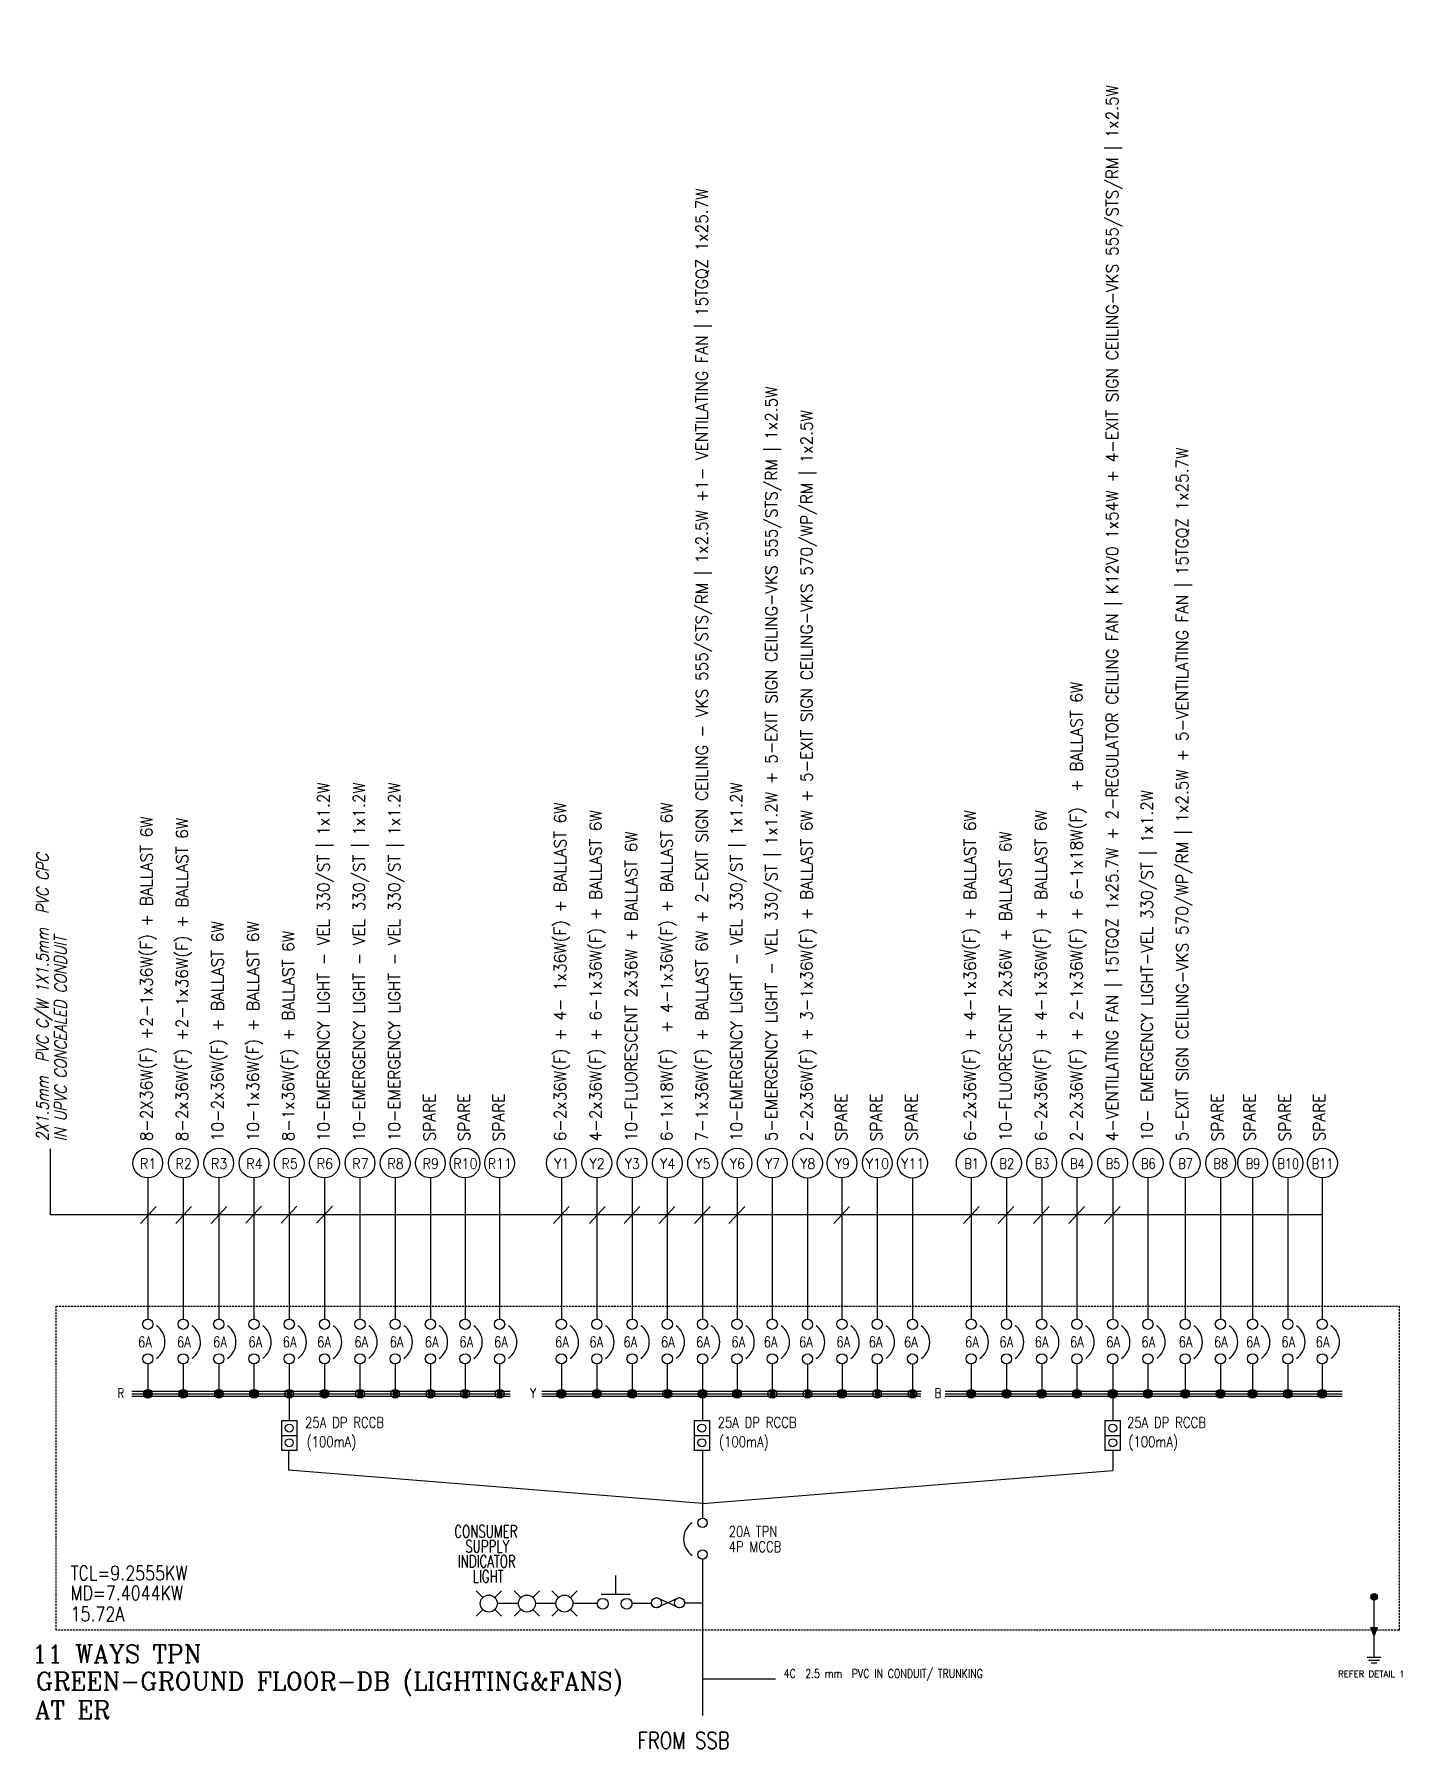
# Model space of a CAD drawing. Header units: inches. Extents: x -86493719 to 430035, y 21644 to 1519532.
# Drawn here: x 247158 to 298767, y 110681 to 175348 of the extents above; entities that cross this region are included whole.
import ezdxf
from ezdxf.enums import TextEntityAlignment as Align

# ---------------------------------------------------------------- set-up
doc = ezdxf.new("R2010")
doc.units = ezdxf.units.IN
doc.header["$MEASUREMENT"] = 0
doc.linetypes.add('HIDDEN', pattern=[0.375, 0.25, -0.125])
for name, color, linetype in [('$_KOD', 7, 'Continuous'), ('BANGUNAN', 4, 'Continuous'), ('LAMPU', 7, 'Continuous'), ('LYT', 7, 'Continuous')]:
    doc.layers.add(name, color=color, linetype=linetype)
doc.styles.add('ITALICC', font='ITALICC.SHX', dxfattribs={"width": 0.7})
doc.styles.add('ROMANC', font='ROMANC', dxfattribs={"width": 0.8, "height": 250})
doc.styles.add('ROMAND', font='ROMAND', dxfattribs={"width": 0.75, "height": 600})
doc.styles.add('ROMANS', font='romans.shx', dxfattribs={"width": 0.5, "height": 400})

msp = doc.modelspace()

# ---------------------------------------------------------------- linework, layer by layer
at = {"layer": '$_KOD', "color": 3, "linetype": 'Continuous'}
for p, q in [((247765, 130818, 0), (247765, 133309, 0)), ((295733, 130818, 0), (247765, 130818, 0)), ((251753, 131132, 0), (251160, 130490, 0)), ((253088, 131132, 0), (252494, 130490, 0)), ((254422, 131132, 0), (253829, 130490, 0)), ((255731, 131141, 0), (255138, 130499, 0)), ((257060, 131141, 0), (256467, 130499, 0)), ((258399, 131141, 0), (257806, 130499, 0)), ((267327, 131132, 0), (266734, 130490, 0)), ((268686, 131132, 0), (268093, 130490, 0)), ((269996, 131132, 0), (269403, 130490, 0)), ((271320, 131137, 0), (270727, 130495, 0)), ((272649, 131137, 0), (272056, 130495, 0)), ((273950, 131137, 0), (273357, 130495, 0)), ((277908, 131137, 0), (277315, 130495, 0)), ((282795, 131132, 0), (282202, 130490, 0)), ((284105, 131132, 0), (283512, 130490, 0)), ((285439, 131132, 0), (284846, 130490, 0)), ((286769, 131133, 0), (286175, 130491, 0)), ((288117, 131133, 0), (287524, 130491, 0))]:
    msp.add_line(p, q, dxfattribs=at)
at = {"color": 0}
for p, q in [((251321, 124187, 0), (251321, 123951, 0)), ((251354, 124212, 0), (251354, 123926, 0)), ((251388, 124227, 0), (251388, 123911, 0)), ((251422, 124234, 0), (251422, 123904, 0)), ((251455, 124234, 0), (251455, 123904, 0)), ((251489, 124226, 0), (251489, 123912, 0)), ((251522, 124211, 0), (251522, 123927, 0)), ((251556, 124185, 0), (251556, 123953, 0)), ((252660, 124187, 0), (252660, 123951, 0)), ((252693, 124212, 0), (252693, 123926, 0)), ((252727, 124227, 0), (252727, 123911, 0)), ((252760, 124234, 0), (252760, 123904, 0)), ((252794, 124234, 0), (252794, 123904, 0)), ((252827, 124226, 0), (252827, 123912, 0)), ((252861, 124211, 0), (252861, 123927, 0)), ((252894, 124185, 0), (252894, 123953, 0)), ((253998, 124187, 0), (253998, 123951, 0)), ((254032, 124212, 0), (254032, 123926, 0)), ((254065, 124227, 0), (254065, 123911, 0)), ((254099, 124234, 0), (254099, 123904, 0)), ((254132, 124234, 0), (254132, 123904, 0)), ((254166, 124226, 0), (254166, 123912, 0)), ((254200, 124211, 0), (254200, 123927, 0)), ((254233, 124185, 0), (254233, 123953, 0)), ((255328, 124187, 0), (255328, 123951, 0)), ((255361, 124212, 0), (255361, 123926, 0)), ((255395, 124227, 0), (255395, 123911, 0)), ((255428, 124234, 0), (255428, 123904, 0)), ((255462, 124234, 0), (255462, 123904, 0)), ((255495, 124226, 0), (255495, 123912, 0)), ((255529, 124211, 0), (255529, 123927, 0)), ((255562, 124185, 0), (255562, 123953, 0)), ((256690, 124212, 0), (256690, 123926, 0)), ((256724, 124227, 0), (256724, 123911, 0)), ((256757, 124234, 0), (256757, 123904, 0)), ((256791, 124234, 0), (256791, 123904, 0)), ((256824, 124226, 0), (256824, 123912, 0)), ((256858, 124211, 0), (256858, 123927, 0)), ((257986, 124187, 0), (257986, 123951, 0)), ((258019, 124212, 0), (258019, 123926, 0)), ((258053, 124227, 0), (258053, 123911, 0)), ((258086, 124234, 0), (258086, 123904, 0)), ((258120, 124234, 0), (258120, 123904, 0)), ((258153, 124226, 0), (258153, 123912, 0)), ((258187, 124211, 0), (258187, 123927, 0)), ((258220, 124185, 0), (258220, 123953, 0)), ((259358, 124212, 0), (259358, 123926, 0)), ((259392, 124227, 0), (259392, 123911, 0)), ((259425, 124234, 0), (259425, 123904, 0)), ((259459, 124234, 0), (259459, 123904, 0)), ((259492, 124226, 0), (259492, 123912, 0)), ((259526, 124211, 0), (259526, 123927, 0)), ((260687, 124212, 0), (260687, 123926, 0)), ((260721, 124227, 0), (260721, 123911, 0)), ((260754, 124234, 0), (260754, 123904, 0)), ((260788, 124234, 0), (260788, 123904, 0)), ((260821, 124226, 0), (260821, 123912, 0)), ((260855, 124211, 0), (260855, 123927, 0)), ((262015, 124212, 0), (262015, 123926, 0)), ((262049, 124227, 0), (262049, 123911, 0)), ((262082, 124234, 0), (262082, 123904, 0)), ((262116, 124234, 0), (262116, 123904, 0)), ((262149, 124226, 0), (262149, 123912, 0)), ((262183, 124211, 0), (262183, 123927, 0)), ((263320, 124212, 0), (263320, 123926, 0)), ((263354, 124227, 0), (263354, 123911, 0)), ((263387, 124234, 0), (263387, 123904, 0)), ((263421, 124234, 0), (263421, 123904, 0)), ((263454, 124226, 0), (263454, 123912, 0)), ((263488, 124211, 0), (263488, 123927, 0)), ((264625, 124212, 0), (264625, 123926, 0)), ((264658, 124227, 0), (264658, 123911, 0)), ((264692, 124234, 0), (264692, 123904, 0)), ((264726, 124234, 0), (264726, 123904, 0)), ((264759, 124226, 0), (264759, 123912, 0)), ((264793, 124211, 0), (264793, 123927, 0)), ((266920, 124187, 0), (266920, 123951, 0)), ((266953, 124212, 0), (266953, 123926, 0)), ((266987, 124227, 0), (266987, 123911, 0)), ((267020, 124234, 0), (267020, 123904, 0)), ((267054, 124234, 0), (267054, 123904, 0)), ((267087, 124226, 0), (267087, 123912, 0)), ((267121, 124211, 0), (267121, 123927, 0)), ((267154, 124185, 0), (267154, 123953, 0)), ((268258, 124187, 0), (268258, 123951, 0)), ((268292, 124212, 0), (268292, 123926, 0)), ((268325, 124227, 0), (268325, 123911, 0)), ((268359, 124234, 0), (268359, 123904, 0)), ((268392, 124234, 0), (268392, 123904, 0)), ((268426, 124226, 0), (268426, 123912, 0)), ((268459, 124211, 0), (268459, 123927, 0)), ((268493, 124185, 0), (268493, 123953, 0)), ((269587, 124187, 0), (269587, 123951, 0)), ((269621, 124212, 0), (269621, 123926, 0)), ((269655, 124227, 0), (269655, 123911, 0)), ((269688, 124234, 0), (269688, 123904, 0)), ((269722, 124234, 0), (269722, 123904, 0)), ((269755, 124226, 0), (269755, 123912, 0)), ((269789, 124211, 0), (269789, 123927, 0)), ((269820, 124180, 0), (269820, 123949, 0)), ((270954, 124187, 0), (270954, 123951, 0)), ((270984, 124227, 0), (270984, 123911, 0)), ((270988, 124212, 0), (270988, 123926, 0)), ((271017, 124234, 0), (271017, 123904, 0)), ((271051, 124234, 0), (271051, 123904, 0)), ((271084, 124226, 0), (271084, 123912, 0)), ((271118, 124211, 0), (271118, 123927, 0)), ((271151, 124185, 0), (271151, 123953, 0)), ((272246, 124187, 0), (272246, 123951, 0)), ((272246, 124187, 0), (272246, 123951, 0)), ((272279, 124212, 0), (272279, 123926, 0)), ((272279, 124212, 0), (272279, 123926, 0)), ((272313, 124227, 0), (272313, 123911, 0)), ((272313, 124227, 0), (272313, 123911, 0)), ((272346, 124234, 0), (272346, 123904, 0)), ((272346, 124234, 0), (272346, 123904, 0)), ((272380, 124234, 0), (272380, 123904, 0)), ((272380, 124234, 0), (272380, 123904, 0)), ((272413, 124226, 0), (272413, 123912, 0)), ((272413, 124226, 0), (272413, 123912, 0)), ((272447, 124211, 0), (272447, 123927, 0)), ((272447, 124211, 0), (272447, 123927, 0)), ((272480, 124185, 0), (272480, 123953, 0)), ((272480, 124185, 0), (272480, 123953, 0)), ((273546, 124187, 0), (273546, 123951, 0)), ((273580, 124212, 0), (273580, 123926, 0)), ((273613, 124227, 0), (273613, 123911, 0)), ((273647, 124234, 0), (273647, 123904, 0)), ((273680, 124234, 0), (273680, 123904, 0)), ((273714, 124226, 0), (273714, 123912, 0)), ((273747, 124211, 0), (273747, 123927, 0)), ((273781, 124185, 0), (273781, 123953, 0)), ((274909, 124212, 0), (274909, 123926, 0)), ((274942, 124227, 0), (274942, 123911, 0)), ((274976, 124234, 0), (274976, 123904, 0)), ((275009, 124234, 0), (275009, 123904, 0)), ((275043, 124226, 0), (275043, 123912, 0)), ((275077, 124211, 0), (275077, 123927, 0)), ((276238, 124208, 0), (276238, 123921, 0)), ((276272, 124223, 0), (276272, 123906, 0)), ((276305, 124229, 0), (276305, 123900, 0)), ((276339, 124229, 0), (276339, 123900, 0)), ((276372, 124222, 0), (276372, 123907, 0)), ((276406, 124207, 0), (276406, 123922, 0)), ((277504, 124187, 0), (277504, 123951, 0)), ((277538, 124212, 0), (277538, 123926, 0)), ((277571, 124227, 0), (277571, 123911, 0)), ((277605, 124234, 0), (277605, 123904, 0)), ((277638, 124234, 0), (277638, 123904, 0)), ((277672, 124226, 0), (277672, 123912, 0)), ((277706, 124211, 0), (277706, 123927, 0)), ((277739, 124185, 0), (277739, 123953, 0)), ((278867, 124212, 0), (278867, 123926, 0)), ((278901, 124227, 0), (278901, 123911, 0)), ((278934, 124234, 0), (278934, 123904, 0)), ((278968, 124234, 0), (278968, 123904, 0)), ((279001, 124226, 0), (279001, 123912, 0)), ((279035, 124211, 0), (279035, 123927, 0)), ((280196, 124208, 0), (280196, 123921, 0)), ((280230, 124223, 0), (280230, 123906, 0)), ((280263, 124229, 0), (280263, 123900, 0)), ((280297, 124229, 0), (280297, 123900, 0)), ((280330, 124222, 0), (280330, 123907, 0)), ((280364, 124207, 0), (280364, 123922, 0)), ((282378, 124187, 0), (282378, 123951, 0)), ((282411, 124212, 0), (282411, 123926, 0)), ((282445, 124227, 0), (282445, 123911, 0)), ((282478, 124234, 0), (282478, 123904, 0)), ((282512, 124234, 0), (282512, 123904, 0)), ((282545, 124226, 0), (282545, 123912, 0)), ((282579, 124211, 0), (282579, 123927, 0)), ((282612, 124185, 0), (282612, 123953, 0)), ((283707, 124187, 0), (283707, 123951, 0)), ((283740, 124212, 0), (283740, 123926, 0)), ((283774, 124227, 0), (283774, 123911, 0)), ((283807, 124234, 0), (283807, 123904, 0)), ((283841, 124234, 0), (283841, 123904, 0)), ((283874, 124226, 0), (283874, 123912, 0)), ((283908, 124211, 0), (283908, 123927, 0)), ((283941, 124185, 0), (283941, 123953, 0)), ((285036, 124187, 0), (285036, 123951, 0)), ((285069, 124212, 0), (285069, 123926, 0)), ((285103, 124227, 0), (285103, 123911, 0)), ((285136, 124234, 0), (285136, 123904, 0)), ((285170, 124234, 0), (285170, 123904, 0)), ((285203, 124226, 0), (285203, 123912, 0)), ((285237, 124211, 0), (285237, 123927, 0)), ((285270, 124185, 0), (285270, 123953, 0)), ((286365, 124187, 0), (286365, 123951, 0)), ((286399, 124212, 0), (286399, 123926, 0)), ((286432, 124227, 0), (286432, 123911, 0)), ((286466, 124234, 0), (286466, 123904, 0)), ((286499, 124234, 0), (286499, 123904, 0)), ((286533, 124226, 0), (286533, 123912, 0)), ((286566, 124211, 0), (286566, 123927, 0)), ((286600, 124185, 0), (286600, 123953, 0)), ((287713, 124187, 0), (287713, 123951, 0)), ((287715, 124187, 0), (287715, 123951, 0)), ((287747, 124212, 0), (287747, 123926, 0)), ((287748, 124212, 0), (287748, 123926, 0)), ((287780, 124227, 0), (287780, 123911, 0)), ((287782, 124227, 0), (287782, 123911, 0)), ((287814, 124234, 0), (287814, 123904, 0)), ((287815, 124234, 0), (287815, 123904, 0)), ((287847, 124234, 0), (287847, 123904, 0)), ((287849, 124234, 0), (287849, 123904, 0)), ((287881, 124226, 0), (287881, 123912, 0)), ((287882, 124226, 0), (287882, 123912, 0)), ((287914, 124211, 0), (287914, 123927, 0)), ((287916, 124211, 0), (287916, 123927, 0)), ((287948, 124185, 0), (287948, 123953, 0)), ((287949, 124185, 0), (287949, 123953, 0)), ((289042, 124187, 0), (289042, 123951, 0)), ((289076, 124212, 0), (289076, 123926, 0)), ((289109, 124227, 0), (289109, 123911, 0)), ((289143, 124234, 0), (289143, 123904, 0)), ((289177, 124234, 0), (289177, 123904, 0)), ((289210, 124226, 0), (289210, 123912, 0)), ((289244, 124211, 0), (289244, 123927, 0)), ((289277, 124185, 0), (289277, 123953, 0)), ((290447, 124187, 0), (290447, 123951, 0)), ((290481, 124212, 0), (290481, 123926, 0)), ((290514, 124227, 0), (290514, 123911, 0)), ((290548, 124234, 0), (290548, 123904, 0)), ((290581, 124234, 0), (290581, 123904, 0)), ((290615, 124226, 0), (290615, 123912, 0)), ((290648, 124211, 0), (290648, 123927, 0)), ((290682, 124185, 0), (290682, 123953, 0)), ((291776, 124187, 0), (291776, 123951, 0)), ((291810, 124212, 0), (291810, 123926, 0)), ((291843, 124227, 0), (291843, 123911, 0)), ((291877, 124234, 0), (291877, 123904, 0)), ((291910, 124234, 0), (291910, 123904, 0)), ((291944, 124226, 0), (291944, 123912, 0)), ((291978, 124211, 0), (291978, 123927, 0)), ((292011, 124185, 0), (292011, 123953, 0)), ((292990, 124187, 0), (292990, 123951, 0)), ((293023, 124212, 0), (293023, 123926, 0)), ((293057, 124227, 0), (293057, 123911, 0)), ((293090, 124234, 0), (293090, 123904, 0)), ((293124, 124234, 0), (293124, 123904, 0)), ((293157, 124226, 0), (293157, 123912, 0)), ((293191, 124211, 0), (293191, 123927, 0)), ((293224, 124185, 0), (293224, 123953, 0)), ((294319, 124187, 0), (294319, 123951, 0)), ((294352, 124212, 0), (294352, 123926, 0)), ((294386, 124227, 0), (294386, 123911, 0)), ((294419, 124234, 0), (294419, 123904, 0)), ((294453, 124234, 0), (294453, 123904, 0)), ((294486, 124226, 0), (294486, 123912, 0)), ((294520, 124211, 0), (294520, 123927, 0)), ((294553, 124185, 0), (294553, 123953, 0)), ((295616, 124187, 0), (295616, 123951, 0)), ((295650, 124212, 0), (295650, 123926, 0)), ((295684, 124227, 0), (295684, 123911, 0)), ((295717, 124234, 0), (295717, 123904, 0)), ((295751, 124234, 0), (295751, 123904, 0)), ((295784, 124226, 0), (295784, 123912, 0)), ((295818, 124211, 0), (295818, 123927, 0)), ((295851, 124185, 0), (295851, 123953, 0)), ((251287, 124140, 0), (251287, 123998, 0)), ((251589, 124135, 0), (251589, 124003, 0)), ((252626, 124140, 0), (252626, 123998, 0)), ((252928, 124135, 0), (252928, 124003, 0)), ((253965, 124140, 0), (253965, 123998, 0)), ((254267, 124135, 0), (254267, 124003, 0)), ((255294, 124140, 0), (255294, 123998, 0)), ((255596, 124135, 0), (255596, 124003, 0)), ((257952, 124140, 0), (257952, 123998, 0)), ((258254, 124135, 0), (258254, 124003, 0)), ((266886, 124140, 0), (266886, 123998, 0)), ((267188, 124135, 0), (267188, 124003, 0)), ((268225, 124140, 0), (268225, 123998, 0)), ((268526, 124135, 0), (268526, 124003, 0)), ((269554, 124140, 0), (269554, 123998, 0)), ((269853, 124130, 0), (269853, 123999, 0)), ((270921, 124140, 0), (270921, 123998, 0)), ((271185, 124135, 0), (271185, 124003, 0)), ((272212, 124140, 0), (272212, 123998, 0)), ((272212, 124140, 0), (272212, 123998, 0)), ((272514, 124135, 0), (272514, 124003, 0)), ((272514, 124135, 0), (272514, 124003, 0)), ((273513, 124140, 0), (273513, 123998, 0)), ((273814, 124135, 0), (273814, 124003, 0)), ((277471, 124140, 0), (277471, 123998, 0)), ((277773, 124135, 0), (277773, 124003, 0)), ((282344, 124140, 0), (282344, 123998, 0)), ((282646, 124135, 0), (282646, 124003, 0)), ((283673, 124140, 0), (283673, 123998, 0)), ((283975, 124135, 0), (283975, 124003, 0)), ((285002, 124140, 0), (285002, 123998, 0)), ((285304, 124135, 0), (285304, 124003, 0)), ((286331, 124140, 0), (286331, 123998, 0)), ((286633, 124135, 0), (286633, 124003, 0)), ((287680, 124140, 0), (287680, 123998, 0)), ((287681, 124140, 0), (287681, 123998, 0)), ((287981, 124135, 0), (287981, 124003, 0)), ((287983, 124135, 0), (287983, 124003, 0)), ((289009, 124140, 0), (289009, 123998, 0)), ((289311, 124135, 0), (289311, 124003, 0))]:
    msp.add_line(p, q, dxfattribs=at)
at = {"linetype": 'Continuous'}
for p, q in [((269089, 116493, 0), (269089, 117217, 0)), ((269633, 116504, 0), (268542, 116504, 0)), ((270434, 116157, 0), (269679, 116157, 0))]:
    msp.add_line(p, q, dxfattribs=at)
for p, q in [((263819, 116635, 0), (264070, 116384, 0)), ((264775, 116635, 0), (264524, 116384, 0)), ((265260, 116635, 0), (265512, 116384, 0)), ((266217, 116635, 0), (265965, 116384, 0)), ((266675, 116635, 0), (266927, 116384, 0)), ((267632, 116635, 0), (267380, 116384, 0)), ((264070, 115930, 0), (263819, 115679, 0)), ((264524, 115930, 0), (264775, 115679, 0)), ((265418, 116157, 0), (264618, 116157, 0)), ((265512, 115930, 0), (265260, 115679, 0)), ((265965, 115930, 0), (266217, 115679, 0)), ((266833, 116157, 0), (266059, 116157, 0)), ((266927, 115930, 0), (266675, 115679, 0)), ((267380, 115930, 0), (267632, 115679, 0)), ((268392, 116157, 0), (267474, 116157, 0)), ((271495, 116380, 0), (270625, 115993, 0)), ((270625, 116380, 0), (271495, 115993, 0)), ((271666, 116186, 0), (272362, 116186, 0))]:
    msp.add_line(p, q)
for centre, major_axis, start_param, end_param in [((264297, 116157, 0), (-321, 0), 3.142456, 9.425641), ((265739, 116157, 0), (-321, 0), 3.142456, 9.425641), ((267153, 116157, 0), (-321, 0), 3.142257450994299, 9.425442758173885), ((268596, 116149, 0), (204, 0), -0.000944, 6.282241), ((269497, 116149, 0), (204, 0), -0.000944, 6.282241), ((270625, 116186, 0), (193, 0), -0.001295, 6.28189), ((271495, 116186, 0), (193, 0), -0.002365596403363535, 6.280819710776223)]:
    msp.add_ellipse(centre, major_axis=major_axis, ratio=1, start_param=start_param, end_param=end_param)
at = {"layer": 'BANGUNAN', "color": 255, "linetype": 'Continuous'}
for p, q in [((251437, 132210, 0), (251437, 126886, 0)), ((252776, 132210, 0), (252776, 126886, 0)), ((254114, 132210, 0), (254114, 126886, 0)), ((255444, 132210, 0), (255444, 126886, 0)), ((256773, 132210, 0), (256773, 126886, 0)), ((258102, 132210, 0), (258102, 126886, 0)), ((259441, 132210, 0), (259441, 126886, 0)), ((260770, 132210, 0), (260770, 126886, 0)), ((262098, 132210, 0), (262098, 126886, 0)), ((263403, 132210, 0), (263403, 126886, 0)), ((264707, 132210, 0), (264707, 126886, 0)), ((267036, 132210, 0), (267036, 126886, 0)), ((268374, 132210, 0), (268374, 126886, 0)), ((269703, 132210, 0), (269703, 126886, 0)), ((271033, 132210, 0), (271033, 126886, 0)), ((272362, 132210, 0), (272362, 126886, 0)), ((273662, 132210, 0), (273662, 126886, 0)), ((274991, 132210, 0), (274993, 126886, 0)), ((276321, 132205, 0), (276323, 126881, 0)), ((277620, 132210, 0), (277620, 126886, 0)), ((278950, 132210, 0), (278951, 126886, 0)), ((280279, 132205, 0), (280281, 126881, 0)), ((282494, 132210, 0), (282494, 126886, 0)), ((283823, 132210, 0), (283823, 126886, 0)), ((285152, 132210, 0), (285152, 126886, 0)), ((286481, 132210, 0), (286481, 126886, 0)), ((287829, 132210, 0), (287829, 126886, 0)), ((289158, 132210, 0), (289158, 126886, 0)), ((290563, 132210, 0), (290563, 126886, 0)), ((291892, 132210, 0), (291892, 126886, 0)), ((293106, 132210, 0), (293106, 126886, 0)), ((294435, 132210, 0), (294435, 126886, 0)), ((295733, 132210, 0), (295733, 126886, 0)), ((251437, 125193, 0), (251437, 124069, 0)), ((252776, 125193, 0), (252776, 124069, 0)), ((254115, 125193, 0), (254115, 124069, 0)), ((255444, 125193, 0), (255444, 124069, 0)), ((256773, 125193, 0), (256773, 124069, 0)), ((258102, 125193, 0), (258102, 124069, 0)), ((259441, 125193, 0), (259441, 124069, 0)), ((260770, 125193, 0), (260770, 124069, 0)), ((262098, 125193, 0), (262098, 124069, 0)), ((263403, 125193, 0), (263403, 124069, 0)), ((264708, 125193, 0), (264708, 124069, 0)), ((267036, 125193, 0), (267036, 124069, 0)), ((268375, 125193, 0), (268375, 124069, 0)), ((269704, 125193, 0), (269704, 124069, 0)), ((271033, 125193, 0), (271033, 124069, 0)), ((272362, 125193, 0), (272362, 124069, 0)), ((273662, 125193, 0), (273662, 124069, 0)), ((274992, 125193, 0), (274992, 124069, 0)), ((276321, 125188, 0), (276321, 124065, 0)), ((277621, 125193, 0), (277621, 124069, 0)), ((278950, 125193, 0), (278950, 124069, 0)), ((280279, 125188, 0), (280279, 124065, 0)), ((282494, 125193, 0), (282494, 124069, 0)), ((283823, 125193, 0), (283823, 124069, 0)), ((285152, 125193, 0), (285152, 124069, 0)), ((286481, 125193, 0), (286481, 124069, 0)), ((287830, 125193, 0), (287830, 124069, 0)), ((289159, 125193, 0), (289159, 124069, 0)), ((290564, 125193, 0), (290564, 124069, 0)), ((291893, 125193, 0), (291893, 124069, 0)), ((293106, 125193, 0), (293106, 124069, 0)), ((294435, 125193, 0), (294435, 124069, 0)), ((295733, 125193, 0), (295733, 124069, 0)), ((250840, 124163, 0), (265111, 124163, 0)), ((266304, 124163, 0), (280603, 124163, 0)), ((281508, 124163, 0), (296478, 124163, 0)), ((250840, 124069, 0), (265111, 124069, 0)), ((250840, 123975, 0), (265111, 123975, 0)), ((266304, 124069, 0), (280593, 124069, 0)), ((266304, 123975, 0), (280593, 123975, 0)), ((281508, 124069, 0), (296487, 124069, 0)), ((281508, 123975, 0), (296487, 123975, 0)), ((297687, 114944, 0), (297563, 115249, 0)), ((297687, 114944, 0), (297811, 115249, 0))]:
    msp.add_line(p, q, dxfattribs=at)
at = {"layer": 'BANGUNAN', "color": 255}
for p, q in [((256772, 124069, 0), (256772, 123061, 0)), ((272362, 124069, 0), (272362, 123061, 0)), ((287831, 124069, 0), (287831, 123061, 0)), ((256492, 121935, 0), (256492, 123061, 0)), ((256492, 123061, 0), (257055, 123061, 0)), ((257055, 123061, 0), (257055, 121935, 0)), ((272056, 123061, 0), (272619, 123061, 0)), ((272056, 121935, 0), (272056, 123061, 0)), ((272619, 123061, 0), (272619, 121935, 0)), ((287548, 123061, 0), (288111, 123061, 0)), ((287548, 121935, 0), (287548, 123061, 0)), ((288111, 123061, 0), (288111, 121935, 0)), ((256492, 122498, 0), (257055, 122498, 0)), ((272056, 122498, 0), (272619, 122498, 0)), ((287548, 122498, 0), (288111, 122498, 0)), ((257055, 121935, 0), (256492, 121935, 0)), ((256743, 121935, 0), (256743, 121191, 0)), ((272619, 121935, 0), (272056, 121935, 0)), ((272362, 121935, 0), (272362, 119376, 0)), ((288111, 121935, 0), (287548, 121935, 0)), ((287837, 121926, 0), (287837, 121176, 0)), ((272362, 119929, 0), (256743, 121191, 0)), ((272362, 119929, 0), (287837, 121176, 0)), ((272362, 117830, 0), (272362, 111937, 0)), ((297564, 116408, 0), (297691, 116535, 0)), ((297565, 116428, 0), (297671, 116534, 0)), ((297566, 116392, 0), (297708, 116533, 0)), ((297569, 116376, 0), (297723, 116530, 0)), ((297571, 116453, 0), (297647, 116528, 0)), ((297574, 116363, 0), (297736, 116525, 0)), ((297581, 116350, 0), (297749, 116518, 0)), ((297588, 116339, 0), (297760, 116511, 0)), ((297596, 116329, 0), (297770, 116503, 0)), ((297606, 116320, 0), (297779, 116493, 0)), ((297616, 116312, 0), (297788, 116483, 0)), ((297628, 116304, 0), (297795, 116471, 0)), ((297640, 116298, 0), (297801, 116459, 0)), ((297654, 116294, 0), (297806, 116445, 0)), ((297669, 116290, 0), (297809, 116430, 0)), ((297687, 114131, 0), (297687, 116412, 0)), ((297687, 116289, 0), (297810, 116412, 0)), ((297707, 116291, 0), (297808, 116392, 0)), ((297733, 116298, 0), (297801, 116366, 0)), ((297563, 115249, 0), (297811, 115249, 0)), ((297567, 115239, 0), (297577, 115249, 0)), ((297573, 115226, 0), (297596, 115249, 0)), ((297578, 115213, 0), (297614, 115249, 0)), ((297583, 115199, 0), (297633, 115249, 0)), ((297589, 115186, 0), (297651, 115249, 0)), ((297594, 115173, 0), (297670, 115249, 0)), ((297600, 115160, 0), (297689, 115249, 0)), ((297605, 115147, 0), (297707, 115249, 0)), ((297610, 115133, 0), (297726, 115249, 0)), ((297616, 115120, 0), (297744, 115249, 0)), ((297621, 115107, 0), (297763, 115249, 0)), ((297627, 115094, 0), (297782, 115249, 0)), ((297632, 115080, 0), (297800, 115249, 0)), ((297637, 115067, 0), (297805, 115235, 0)), ((297643, 115054, 0), (297793, 115204, 0)), ((297648, 115041, 0), (297780, 115173, 0)), ((297653, 115027, 0), (297767, 115141, 0)), ((297659, 115014, 0), (297754, 115110, 0)), ((297664, 115001, 0), (297742, 115079, 0)), ((297670, 114988, 0), (297729, 115047, 0)), ((297675, 114975, 0), (297716, 115016, 0)), ((297680, 114961, 0), (297703, 114984, 0)), ((297686, 114948, 0), (297691, 114953, 0)), ((297424, 114131, 0), (297950, 114131, 0)), ((297477, 114026, 0), (297898, 114026, 0)), ((297582, 113921, 0), (297792, 113921, 0))]:
    msp.add_line(p, q, dxfattribs=at)
at = {"layer": 'BANGUNAN', "color": 4, "linetype": 'HIDDEN', "ltscale": 300, "elevation": 0}
msp.add_lwpolyline([(247984, 127378), (298637, 127378), (298637, 115154), (247984, 115154)], close=True, dxfattribs=at)
at = {"layer": 'BANGUNAN', "color": 255, "linetype": 'Continuous'}
for centre, radius in [((251437, 132771, 0), 561), ((252776, 132771, 0), 561), ((254114, 132771, 0), 561), ((255444, 132771, 0), 561), ((256773, 132771, 0), 561), ((258102, 132771, 0), 561), ((259441, 132771, 0), 561), ((260770, 132771, 0), 561), ((262098, 132771, 0), 561), ((263403, 132771, 0), 561), ((264707, 132771, 0), 561), ((267036, 132771, 0), 561), ((268374, 132771, 0), 561), ((269703, 132771, 0), 561), ((271033, 132771, 0), 561), ((272362, 132771, 0), 561), ((273662, 132771, 0), 561), ((274991, 132771, 0), 561), ((276321, 132766, 0), 561), ((277620, 132771, 0), 561), ((278950, 132771, 0), 561), ((280279, 132766, 0), 561), ((282494, 132771, 0), 561), ((283823, 132771, 0), 561), ((285152, 132771, 0), 561), ((286481, 132771, 0), 561), ((287829, 132771, 0), 561), ((289168, 132771, 0), 561), ((290563, 132771, 0), 561), ((291902, 132771, 0), 561), ((293106, 132771, 0), 561), ((294444, 132771, 0), 561), ((295742, 132771, 0), 561), ((251437, 126692, 0), 193), ((252776, 126692, 0), 193), ((254114, 126692, 0), 193), ((255444, 126692, 0), 193), ((256773, 126692, 0), 193), ((258102, 126692, 0), 193), ((259441, 126692, 0), 193), ((260770, 126692, 0), 193), ((262098, 126692, 0), 193), ((263403, 126692, 0), 193), ((264707, 126692, 0), 193), ((267036, 126692, 0), 193), ((268374, 126692, 0), 193), ((269703, 126692, 0), 193), ((271033, 126692, 0), 193), ((272362, 126692, 0), 193), ((273662, 126692, 0), 193), ((274991, 126692, 0), 193), ((276321, 126688, 0), 193), ((277620, 126692, 0), 193), ((278950, 126692, 0), 193), ((280279, 126688, 0), 193), ((282494, 126692, 0), 193), ((283823, 126692, 0), 193), ((285152, 126692, 0), 193), ((286481, 126692, 0), 193), ((287829, 126692, 0), 193), ((289158, 126692, 0), 193), ((290563, 126692, 0), 193), ((291892, 126692, 0), 193), ((293106, 126692, 0), 193), ((294435, 126692, 0), 193), ((295733, 126692, 0), 193), ((251437, 125386, 0), 193), ((252776, 125386, 0), 193), ((254115, 125386, 0), 193), ((255444, 125386, 0), 193), ((256773, 125386, 0), 193), ((258102, 125386, 0), 193), ((259441, 125386, 0), 193), ((260770, 125386, 0), 193), ((262098, 125386, 0), 193), ((263403, 125386, 0), 193), ((264708, 125386, 0), 193), ((267036, 125386, 0), 193), ((268375, 125386, 0), 193), ((269704, 125386, 0), 193), ((271033, 125386, 0), 193), ((272362, 125386, 0), 193), ((273662, 125386, 0), 193), ((274992, 125386, 0), 193), ((276321, 125381, 0), 193), ((277621, 125386, 0), 193), ((278950, 125386, 0), 193), ((280279, 125381, 0), 193), ((282494, 125386, 0), 193), ((283823, 125386, 0), 193), ((285152, 125386, 0), 193), ((286481, 125386, 0), 193), ((287830, 125386, 0), 193), ((289159, 125386, 0), 193), ((290564, 125386, 0), 193), ((291893, 125386, 0), 193), ((293106, 125386, 0), 193), ((294435, 125386, 0), 193), ((295733, 125386, 0), 193), ((251437, 124069, 0), 166), ((252776, 124069, 0), 166), ((254115, 124069, 0), 166), ((255444, 124069, 0), 166), ((256773, 124069, 0), 166), ((258102, 124069, 0), 166), ((259441, 124069, 0), 166), ((260770, 124069, 0), 166), ((262098, 124069, 0), 166), ((263403, 124069, 0), 166), ((264708, 124069, 0), 166), ((267036, 124069, 0), 166), ((268375, 124069, 0), 166), ((269704, 124069, 0), 166), ((271033, 124069, 0), 166), ((272362, 124069, 0), 166), ((272362, 124069, 0), 166), ((273662, 124069, 0), 166), ((274992, 124069, 0), 166), ((276321, 124065, 0), 166), ((277621, 124069, 0), 166), ((278950, 124069, 0), 166), ((280279, 124065, 0), 166), ((282494, 124069, 0), 166), ((283823, 124069, 0), 166), ((285152, 124069, 0), 166), ((286481, 124069, 0), 166), ((287830, 124069, 0), 166), ((287831, 124069, 0), 166), ((289159, 124069, 0), 166), ((290564, 124069, 0), 166), ((291893, 124069, 0), 166), ((293106, 124069, 0), 166), ((294435, 124069, 0), 166), ((295733, 124069, 0), 166), ((256776, 122776, 0), 150), ((272339, 122776, 0), 150), ((287831, 122776, 0), 150), ((256776, 122223, 0), 150), ((272339, 122223, 0), 150), ((287831, 122223, 0), 150), ((272362, 119201, 0), 176), ((272362, 118006, 0), 176), ((297687, 116412, 0), 123)]:
    msp.add_circle(centre, radius, dxfattribs=at)
for centre, start, end in [((251335, 126017, 0), 305.15395, 55.05102), ((252674, 126017, 0), 305.15395, 55.05102), ((254013, 126017, 0), 305.15395, 55.05102), ((255342, 126017, 0), 305.15395, 55.05102), ((256671, 126017, 0), 305.15395, 55.05102), ((258000, 126017, 0), 305.15395, 55.05102), ((259339, 126017, 0), 305.15395, 55.05102), ((260668, 126017, 0), 305.15395, 55.05102), ((261996, 126017, 0), 305.15395, 55.05102), ((263301, 126017, 0), 305.15395, 55.05102), ((264606, 126017, 0), 305.15395, 55.05102), ((266934, 126017, 0), 305.15395, 55.05102), ((268273, 126017, 0), 305.15395, 55.05102), ((269602, 126017, 0), 305.15395, 55.05102), ((270931, 126017, 0), 305.15395, 55.05102), ((272260, 126017, 0), 305.15395, 55.05102), ((273561, 126017, 0), 305.15395, 55.05102), ((274890, 126017, 0), 305.15395, 55.05102), ((276219, 126012, 0), 305.15395, 55.05102), ((277519, 126017, 0), 305.15395, 55.05102), ((278848, 126017, 0), 305.15395, 55.05102), ((280177, 126012, 0), 305.15395, 55.05102), ((282392, 126017, 0), 305.15395, 55.05102), ((283721, 126017, 0), 305.15395, 55.05102), ((285050, 126017, 0), 305.15395, 55.05102), ((286379, 126017, 0), 305.15395, 55.05102), ((287728, 126017, 0), 305.15395, 55.05102), ((289057, 126017, 0), 305.15395, 55.05102), ((290462, 126017, 0), 305.15395, 55.05102), ((291791, 126017, 0), 305.15395, 55.05102), ((293004, 126017, 0), 305.15395, 55.05102), ((294333, 126017, 0), 305.15395, 55.05102), ((295631, 126017, 0), 305.15395, 55.05102), ((272401, 118589, 0), 124.94898, 234.84605)]:
    msp.add_arc(centre, 752, start, end, dxfattribs=at)
at = {"layer": 'LAMPU', "linetype": 'Continuous'}
msp.add_line((272362, 113315, 0), (275110, 113315, 0), dxfattribs=at)

# ---------------------------------------------------------------- texts
at = {"style": 'ROMANS', "width": 0.7}
for s, p in [('CONSUMER', (263000, 118644, 0)), ('SUPPLY', (263413, 118079, 0)), ('INDICATOR ', (263127, 117516, 0)), ('LIGHT', (263688, 116951, 0))]:
    msp.add_text(s, height=464.3, dxfattribs=at).set_placement(p)
at = {"color": 7, "style": 'ROMAND'}
msp.add_text('REFER DETAIL 1', height=234.74, dxfattribs=at).set_placement((296333, 113381, 0))
at = {"layer": 'BANGUNAN', "color": 255, "linetype": 'Continuous'}
for s, height, style, width, p in [('4-VENTILATING FAN | 15TGQZ 1x25.7W + 2-REGULATOR CEILING FAN | K12V0 1x54W + 4-EXIT SIGN CEILING-VKS 555/STS/RM | 1x2.5W', 445.5, 'ROMANC', 0.95, (288035, 133594, 0)), ('7-1x36W(F) + BALLAST 6W + 2-EXIT SIGN CEILING - VKS 555/STS/RM | 1x2.5W +1- VENTILATING FAN | 15TGQZ 1x25.7W', 445.5, 'ROMANC', 0.95, (272558, 133594, 0)), ('5-EMERGENCY LIGHT - VEL 330/ST | 1x1.2W + 5-EXIT SIGN CEILING-VKS 555/STS/RM | 1x2.5W', 445.5, 'ROMANC', 0.95, (275178, 133594, 0)), ('2-2x36W(F) + 3-1x36W(F) + BALLAST 6W + 5-EXIT SIGN CEILING-VKS 570/WP/RM | 1x2.5W ', 445.5, 'ROMANC', 0.95, (276508, 133594, 0)), ('5-EXIT SIGN CEILING-VKS 570/WP/RM | 1x2.5W + 5-VENTILATING FAN | 15TGQZ 1x25.7W', 445.5, 'ROMANC', 0.95, (290675, 133594, 0)), ('2-2x36W(F) + 2-1x36W(F) + 6-1x18W(F)  + BALLAST 6W', 445.5, 'ROMANC', 0.95, (286687, 133594, 0)), ('10-EMERGENCY LIGHT - VEL 330/ST | 1x1.2W', 445.5, 'ROMANC', 0.95, (258289, 133594, 0)), ('10-EMERGENCY LIGHT - VEL 330/ST | 1x1.2W', 445.5, 'ROMANC', 0.95, (259628, 133594, 0)), ('10-EMERGENCY LIGHT - VEL 330/ST | 1x1.2W', 445.5, 'ROMANC', 0.95, (260957, 133594, 0)), ('10-EMERGENCY LIGHT - VEL 330/ST | 1x1.2W', 445.5, 'ROMANC', 0.95, (273859, 133594, 0)), ('10- EMERGENCY LIGHT-VEL 330/ST | 1x1.2W', 445.5, 'ROMANC', 0.95, (289345, 133594, 0)), ('6-2x36W(F) + 4- 1x36W(F) + BALLAST 6W', 445.5, 'ROMANC', 0.95, (267213, 133594, 0)), ('4-2x36W(F) + 6-1x36W(F) + BALLAST 6W', 445.5, 'ROMANC', 0.95, (268552, 133594, 0)), ('6-1x18W(F)  + 4-1x36W(F) + BALLAST 6W', 445.5, 'ROMANC', 0.95, (271229, 133594, 0)), ('6-2x36W(F) + 4-1x36W(F) + BALLAST 6W', 445.5, 'ROMANC', 0.95, (282671, 133594, 0)), ('6-2x36W(F) + 4-1x36W(F) + BALLAST 6W', 445.5, 'ROMANC', 0.95, (285348, 133594, 0)), ('8-2X36W(F) +2-1x36W(F) + BALLAST 6W ', 445.5, 'ROMANC', 0.95, (251614, 133594, 0)), ('8-2x36W(F) +2-1x36W(F) + BALLAST 6W', 445.5, 'ROMANC', 0.95, (252953, 133594, 0)), ('10-FLUORESCENT 2x36W + BALLAST 6W', 445.5, 'ROMANC', 0.95, (269891, 133594, 0)), ('10-FLUORESCENT 2x36W + BALLAST 6W', 445.5, 'ROMANC', 0.95, (284010, 133594, 0)), ('2X1.5mm  PVC C/W 1X1.5mm  PVC CPC', 450, 'ITALICC', 0.85, (247694, 133594, 0)), ('IN UPVC CONCEALED CONDUIT', 450, 'ITALICC', 0.85, (248376, 133594, 0)), ('10-2x36W(F) + BALLAST 6W', 445.5, 'ROMANC', 0.95, (254292, 133594, 0)), ('10-1x36W(F) + BALLAST 6W', 445.5, 'ROMANC', 0.95, (255631, 133594, 0)), ('8-1x36W(F) + BALLAST 6W ', 445.5, 'ROMANC', 0.95, (256960, 133594, 0)), ('SPARE', 445.5, 'ROMANC', 0.95, (262285, 133594, 0)), ('SPARE', 445.5, 'ROMANC', 0.95, (263590, 133594, 0)), ('SPARE', 445.5, 'ROMANC', 0.95, (264895, 133594, 0)), ('SPARE', 445.5, 'ROMANC', 0.95, (277817, 133594, 0)), ('SPARE', 445.5, 'ROMANC', 0.95, (279137, 133594, 0)), ('SPARE', 445.5, 'ROMANC', 0.95, (280466, 133594, 0)), ('SPARE', 445.5, 'ROMANC', 0.95, (292004, 133594, 0)), ('SPARE', 445.5, 'ROMANC', 0.95, (293217, 133594, 0)), ('SPARE', 445.5, 'ROMANC', 0.95, (294546, 133594, 0)), ('SPARE', 445.5, 'ROMANC', 0.95, (295844, 133594, 0))]:
    msp.add_text(s, height=height, rotation=90, dxfattribs=dict(at, style=style, width=width)).set_placement(p)
at = {"layer": 'BANGUNAN', "color": 255, "linetype": 'Continuous', "style": 'ROMANS'}
for s, width, p in [('R1', 0.9, (251451, 132554, 0)), ('R2', 0.9, (252790, 132554, 0)), ('R3', 0.9, (254129, 132554, 0)), ('R4', 0.9, (255458, 132554, 0)), ('R5', 0.9, (256787, 132554, 0)), ('R6', 0.9, (258116, 132554, 0)), ('R7', 0.9, (259455, 132554, 0)), ('R8', 0.9, (260784, 132554, 0)), ('R9', 0.9, (262112, 132554, 0)), ('R10', 0.9, (263417, 132554, 0)), ('R11', 0.9, (264722, 132554, 0)), ('Y1', 0.9, (267050, 132554, 0)), ('Y2', 0.9, (268384, 132554, 0)), ('Y3', 0.9, (269713, 132554, 0)), ('Y4', 0.9, (271042, 132554, 0)), ('Y5', 0.9, (272376, 132554, 0)), ('Y6', 0.9, (273676, 132554, 0)), ('Y7', 0.9, (275001, 132554, 0)), ('Y8', 0.9, (276330, 132549, 0)), ('Y9', 0.9, (277635, 132554, 0)), ('Y10', 0.9, (278959, 132554, 0)), ('Y11', 0.9, (280288, 132549, 0)), ('B1', 0.8, (282508, 132554, 0)), ('B2', 0.8, (283837, 132554, 0)), ('B3', 0.8, (285166, 132554, 0)), ('B4', 0.8, (286495, 132554, 0)), ('B5', 0.8, (287844, 132554, 0)), ('B6', 0.8, (289173, 132554, 0)), ('B7', 0.8, (290578, 132554, 0)), ('B8', 0.8, (291907, 132554, 0)), ('B9', 0.8, (293120, 132554, 0)), ('B10', 0.8, (294449, 132554, 0)), ('B11', 0.8, (295747, 132554, 0))]:
    msp.add_text(s, height=390.9, dxfattribs=dict(at, width=width)).set_placement(p, align=Align.CENTER)
at = {"layer": 'BANGUNAN', "color": 255, "linetype": 'Continuous', "width": 0.8}
for s, height, style, p in [('6A', 402.1, 'ROMANS', (251070, 125825, 0)), ('6A', 402.1, 'ROMANS', (252537, 125825, 0)), ('6A', 402.1, 'ROMANS', (253902, 125825, 0)), ('6A', 402.1, 'ROMANS', (255232, 125825, 0)), ('6A', 402.1, 'ROMANS', (256529, 125825, 0)), ('6A', 402.1, 'ROMANS', (257825, 125825, 0)), ('6A', 402.1, 'ROMANS', (259228, 125825, 0)), ('6A', 402.1, 'ROMANS', (260558, 125825, 0)), ('6A', 402.1, 'ROMANS', (261886, 125825, 0)), ('6A', 402.1, 'ROMANS', (263191, 125825, 0)), ('6A', 402.1, 'ROMANS', (264496, 125825, 0)), ('6A', 402.1, 'ROMANS', (266797, 125825, 0)), ('6A', 402.1, 'ROMANS', (268093, 125825, 0)), ('6A', 402.1, 'ROMANS', (269378, 125825, 0)), ('6A', 402.1, 'ROMANS', (270789, 125825, 0)), ('6A', 402.1, 'ROMANS', (272119, 125825, 0)), ('6A', 402.1, 'ROMANS', (273450, 125825, 0)), ('6A', 402.1, 'ROMANS', (274666, 125825, 0)), ('6A', 402.1, 'ROMANS', (275995, 125821, 0)), ('6A', 402.1, 'ROMANS', (277408, 125825, 0)), ('6A', 402.1, 'ROMANS', (278624, 125825, 0)), ('6A', 402.1, 'ROMANS', (279953, 125821, 0)), ('6A', 402.1, 'ROMANS', (282261, 125825, 0)), ('6A', 402.1, 'ROMANS', (283557, 125825, 0)), ('6A', 402.1, 'ROMANS', (284888, 125825, 0)), ('6A', 402.1, 'ROMANS', (286218, 125825, 0)), ('6A', 402.1, 'ROMANS', (287583, 125825, 0)), ('6A', 402.1, 'ROMANS', (288914, 125825, 0)), ('6A', 402.1, 'ROMANS', (290317, 125825, 0)), ('6A', 402.1, 'ROMANS', (291648, 125825, 0)), ('6A', 402.1, 'ROMANS', (292859, 125825, 0)), ('6A', 402.1, 'ROMANS', (294190, 125825, 0)), ('6A', 402.1, 'ROMANS', (295488, 125825, 0)), ('R', 355, 'ROMAND', (250296, 123913, 0)), ('Y', 355, 'ROMAND', (265864, 123913, 0)), ('B', 355, 'ROMAND', (281110, 123913, 0)), ('25A DP RCCB', 402.1, 'ROMANS', (257373, 122786, 0)), ('25A DP RCCB', 402.1, 'ROMANS', (272928, 122786, 0)), ('25A DP RCCB', 402.1, 'ROMANS', (288367, 122786, 0)), ('(100mA)', 402.1, 'ROMANS', (257427, 122059, 0)), ('(100mA)', 402.1, 'ROMANS', (272983, 122059, 0)), ('(100mA)', 402.1, 'ROMANS', (288422, 122059, 0)), ('20A TPN', 402.1, 'ROMANS', (273347, 118670, 0)), ('4P MCCB', 402.1, 'ROMANS', (273347, 118100, 0)), ('TCL=9.2555KW', 546.75, 'ROMANS', (248526, 117033, 0)), ('MD=7.4044KW', 546.75, 'ROMANS', (248526, 116279, 0)), ('15.72A', 546.8, 'ROMANS', (248526, 115489, 0)), ('FROM SSB', 625.5, 'ROMANS', (269911, 110681, 0))]:
    msp.add_text(s, height=height, dxfattribs=dict(at, style=style)).set_placement(p)
at = {"layer": 'BANGUNAN', "color": 255, "linetype": 'Continuous', "style": 'ROMANC'}
for s, p in [('11 WAYS TPN ', (247072, 113919, 0)), ('GREEN-GROUND FLOOR-DB (LIGHTING&FANS)', (247215, 112890, 0)), ('AT ER', (247186, 111812, 0))]:
    msp.add_text(s, height=675, dxfattribs=at).set_placement(p)
at = {"layer": 'LYT', "color": 7, "linetype": 'Continuous', "style": 'ROMAND', "width": 0.8}
msp.add_text('4C  2.5 mm  PVC IN CONDUIT/ TRUNKING', height=324, dxfattribs=at).set_placement((275424, 113354, 0))

doc.saveas('drawing.dxf')
